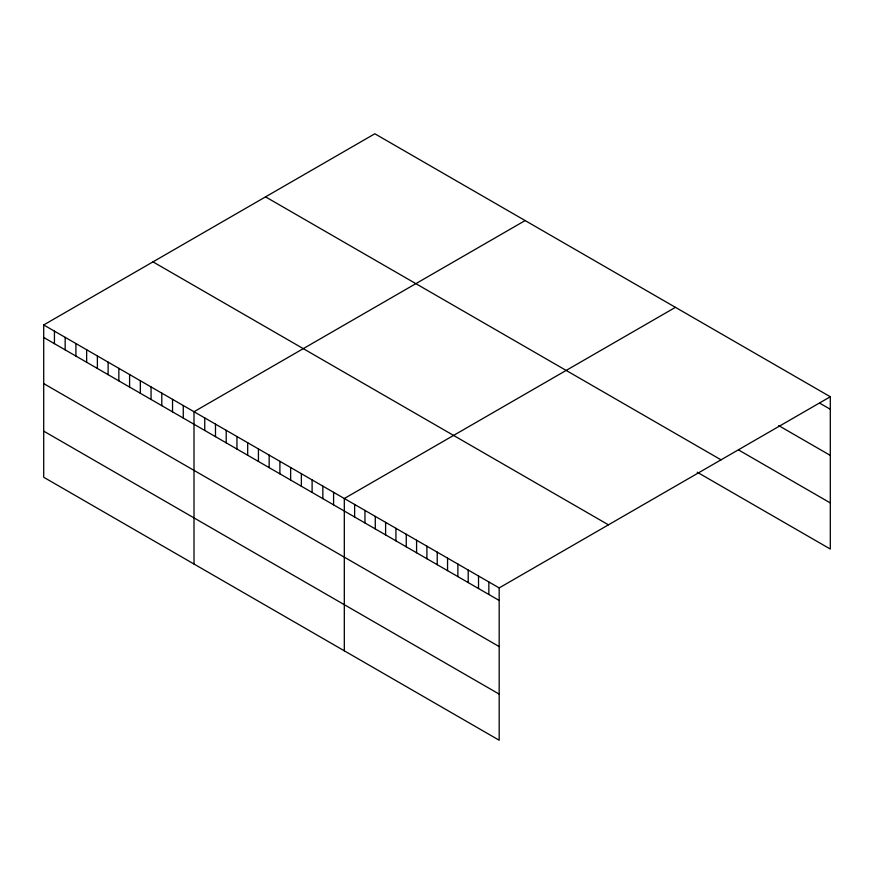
<?xml version="1.0" encoding="UTF-8"?>
<svg xmlns="http://www.w3.org/2000/svg" width="874" height="874" viewBox="0 0 874 874"><rect width="100%" height="100%" fill="white"/><g stroke="black" fill="none" stroke-linecap="round" stroke-linejoin="round"><path stroke-width="1.31" d="M43.7 324.953L499.174 587.918L499.174 740.223L43.7 477.248L43.7 324.953L374.826 133.777L830.3 396.752L830.3 549.047L697.234 472.222M525.132 220.565L194.006 411.73L194.006 564.025M675.438 307.342L344.312 498.508L344.312 650.813M499.174 587.918L830.3 396.752M819.976 403.318L830.3 409.272M778.679 425.594L830.3 455.398M738.53 449.935L830.3 502.921M265.554 196.868L721.028 459.833M152.972 261.861L608.446 524.837M43.7 337.473L499.174 600.449M43.7 383.599L499.174 646.574M43.7 431.122L499.174 694.098M488.85 581.964L488.85 594.484M478.526 575.999L478.526 588.53M468.202 570.034L468.202 582.565M457.878 564.08L457.878 576.6M447.554 558.115L447.554 570.646M437.229 552.16L437.229 564.68M426.905 546.195L426.905 558.726M416.581 540.23L416.581 552.761M406.257 534.276L406.257 546.796M395.933 528.311L395.933 540.842M385.609 522.357L385.609 534.877M375.285 516.392L375.285 528.923M364.961 510.438L364.961 522.958M354.636 504.473L354.636 517.004M333.584 492.313L333.584 504.844M322.845 486.119L322.845 498.639M312.105 479.913L312.105 492.444M301.366 473.719L301.366 486.239M290.638 467.514L290.638 480.044M279.899 461.319L279.899 473.85M269.159 455.125L269.159 467.645M258.431 448.919L258.431 461.45M247.692 442.725L247.692 455.256M236.952 436.53L236.952 449.05M226.213 430.325L226.213 442.856M215.485 424.13L215.485 436.65M204.745 417.925L204.745 430.456M183.267 405.536L183.267 418.056M172.539 399.331L172.539 411.862M161.799 393.136L161.799 405.667M151.06 386.942L151.06 399.462M140.332 380.736L140.332 393.267M129.592 374.542L129.592 387.062M118.853 368.336L118.853 380.867M108.114 362.142L108.114 374.673M97.385 355.947L97.385 368.467M86.646 349.742L86.646 362.273M75.907 343.548L75.907 356.079M65.168 337.353L65.168 349.873M54.439 331.148L54.439 343.679"/></g></svg>
